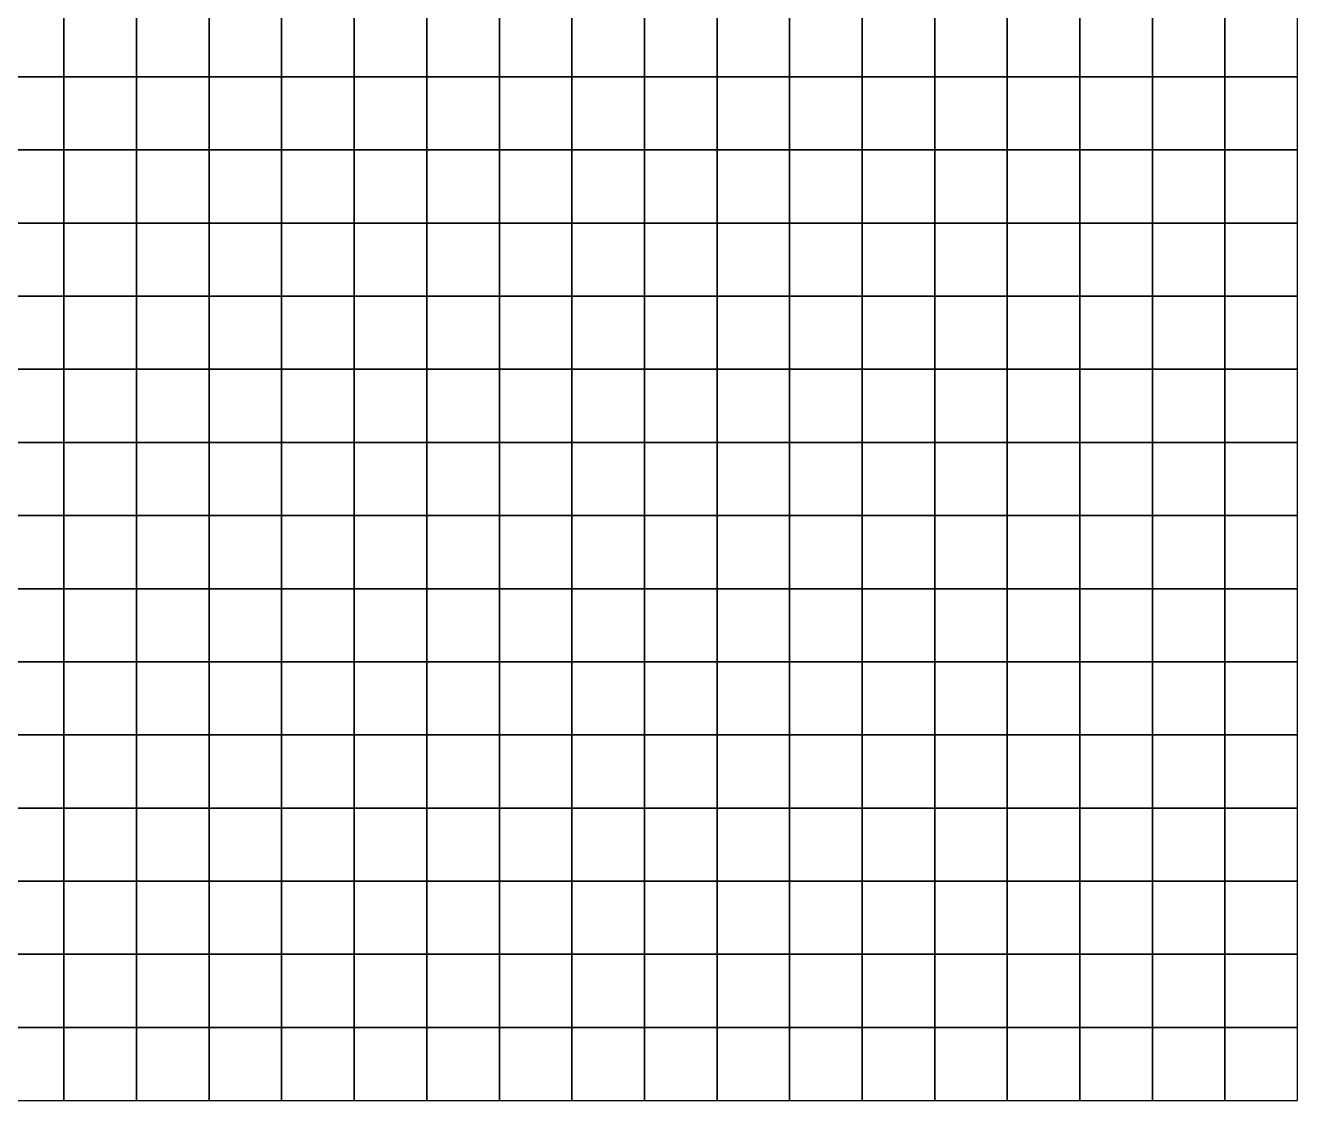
# Model space of a CAD drawing. Header units: metres. Extents: x -5 to 122, y -9 to 115.
# Drawn here: x 87.19 to 122.35, y 0.02 to 29.73 of the extents above; entities that cross this region are included whole.
import ezdxf

# ---------------------------------------------------------------- set-up
doc = ezdxf.new("R2010")
doc.units = ezdxf.units.M
doc.layers.add('terrain', color=7, linetype='Continuous')

msp = doc.modelspace()

# ---------------------------------------------------------------- linework, layer by layer
at = {"layer": 'terrain'}
for points in [[(88.252, 28.31, 1.64), (88.252, 30.331, 1.735), (86.247, 30.331, 1.835), (86.247, 28.31, 1.753)], [(90.258, 28.31, 1.525), (90.258, 30.331, 1.59), (88.252, 30.331, 1.735), (88.252, 28.31, 1.64)], [(92.264, 28.31, 1.442), (92.264, 30.331, 1.5), (90.258, 30.331, 1.59), (90.258, 28.31, 1.525)], [(94.269, 28.31, 1.368), (94.269, 30.331, 1.427), (92.264, 30.331, 1.5), (92.264, 28.31, 1.442)], [(96.275, 28.31, 1.28), (96.275, 30.331, 1.345), (94.269, 30.331, 1.427), (94.269, 28.31, 1.368)], [(98.281, 28.31, 1.285), (98.281, 30.331, 1.272), (96.275, 30.331, 1.345), (96.275, 28.31, 1.28)], [(100.287, 28.31, 1.145), (100.287, 30.331, 1.185), (98.281, 30.331, 1.272), (98.281, 28.31, 1.285)], [(102.292, 28.31, 1.11), (102.292, 30.331, 1.135), (100.287, 30.331, 1.185), (100.287, 28.31, 1.145)], [(104.298, 28.31, 1.088), (104.298, 30.331, 1.095), (102.292, 30.331, 1.135), (102.292, 28.31, 1.11)], [(106.304, 28.31, 1.075), (106.304, 30.331, 1.065), (104.298, 30.331, 1.095), (104.298, 28.31, 1.088)], [(108.31, 28.31, 1.075), (108.31, 30.331, 1.113), (106.304, 30.331, 1.065), (106.304, 28.31, 1.075)], [(110.315, 28.31, 1.067), (110.315, 30.331, 1.095), (108.31, 30.331, 1.113), (108.31, 28.31, 1.075)], [(112.321, 28.31, 1.043), (112.321, 30.331, 1.02), (110.315, 30.331, 1.095), (110.315, 28.31, 1.067)], [(114.327, 28.31, 1.048), (114.327, 30.331, 1.075), (112.321, 30.331, 1.02), (112.321, 28.31, 1.043)], [(116.332, 28.31, 0.975), (116.332, 30.331, 1.007), (114.327, 30.331, 1.075), (114.327, 28.31, 1.048)], [(118.338, 28.31, 0.958), (118.338, 30.331, 0.995), (116.332, 30.331, 1.007), (116.332, 28.31, 0.975)], [(120.344, 28.31, 0.945), (120.344, 30.331, 0.967), (118.338, 30.331, 0.995), (118.338, 28.31, 0.958)], [(122.35, 28.31, 0.903), (122.35, 30.331, 0.933), (120.344, 30.331, 0.967), (120.344, 28.31, 0.945)], [(88.252, 26.29, 1.565), (88.252, 28.31, 1.64), (86.247, 28.31, 1.753), (86.247, 26.29, 1.665)], [(90.258, 26.29, 1.442), (90.258, 28.31, 1.525), (88.252, 28.31, 1.64), (88.252, 26.29, 1.565)], [(92.264, 26.29, 1.365), (92.264, 28.31, 1.442), (90.258, 28.31, 1.525), (90.258, 26.29, 1.442)], [(94.269, 26.29, 1.255), (94.269, 28.31, 1.368), (92.264, 28.31, 1.442), (92.264, 26.29, 1.365)], [(96.275, 26.29, 1.19), (96.275, 28.31, 1.28), (94.269, 28.31, 1.368), (94.269, 26.29, 1.255)], [(98.281, 26.29, 1.16), (98.281, 28.31, 1.285), (96.275, 28.31, 1.28), (96.275, 26.29, 1.19)], [(100.287, 26.29, 1.13), (100.287, 28.31, 1.145), (98.281, 28.31, 1.285), (98.281, 26.29, 1.16)], [(102.292, 26.29, 1.093), (102.292, 28.31, 1.11), (100.287, 28.31, 1.145), (100.287, 26.29, 1.13)], [(104.298, 26.29, 1.07), (104.298, 28.31, 1.088), (102.292, 28.31, 1.11), (102.292, 26.29, 1.093)], [(106.304, 26.29, 1.067), (106.304, 28.31, 1.075), (104.298, 28.31, 1.088), (104.298, 26.29, 1.07)], [(108.31, 26.29, 1.135), (108.31, 28.31, 1.075), (106.304, 28.31, 1.075), (106.304, 26.29, 1.067)], [(110.315, 26.29, 1.058), (110.315, 28.31, 1.067), (108.31, 28.31, 1.075), (108.31, 26.29, 1.135)], [(112.321, 26.29, 1.055), (112.321, 28.31, 1.043), (110.315, 28.31, 1.067), (110.315, 26.29, 1.058)], [(114.327, 26.29, 1.062), (114.327, 28.31, 1.048), (112.321, 28.31, 1.043), (112.321, 26.29, 1.055)], [(116.332, 26.29, 0.988), (116.332, 28.31, 0.975), (114.327, 28.31, 1.048), (114.327, 26.29, 1.062)], [(118.338, 26.29, 0.955), (118.338, 28.31, 0.958), (116.332, 28.31, 0.975), (116.332, 26.29, 0.988)], [(120.344, 26.29, 0.93), (120.344, 28.31, 0.945), (118.338, 28.31, 0.958), (118.338, 26.29, 0.955)], [(122.35, 26.29, 0.912), (122.35, 28.31, 0.903), (120.344, 28.31, 0.945), (120.344, 26.29, 0.93)], [(88.252, 24.269, 1.52), (88.252, 26.29, 1.565), (86.247, 26.29, 1.665), (86.247, 24.269, 1.637)], [(90.258, 24.269, 1.388), (90.258, 26.29, 1.442), (88.252, 26.29, 1.565), (88.252, 24.269, 1.52)], [(92.264, 24.269, 1.3), (92.264, 26.29, 1.365), (90.258, 26.29, 1.442), (90.258, 24.269, 1.388)], [(94.269, 24.269, 1.217), (94.269, 26.29, 1.255), (92.264, 26.29, 1.365), (92.264, 24.269, 1.3)], [(96.275, 24.269, 1.173), (96.275, 26.29, 1.19), (94.269, 26.29, 1.255), (94.269, 24.269, 1.217)], [(98.281, 24.269, 1.118), (98.281, 26.29, 1.16), (96.275, 26.29, 1.19), (96.275, 24.269, 1.173)], [(100.287, 24.269, 1.1), (100.287, 26.29, 1.13), (98.281, 26.29, 1.16), (98.281, 24.269, 1.118)], [(102.292, 24.269, 1.05), (102.292, 26.29, 1.093), (100.287, 26.29, 1.13), (100.287, 24.269, 1.1)], [(104.298, 24.269, 1.043), (104.298, 26.29, 1.07), (102.292, 26.29, 1.093), (102.292, 24.269, 1.05)], [(106.304, 24.269, 1.06), (106.304, 26.29, 1.067), (104.298, 26.29, 1.07), (104.298, 24.269, 1.043)], [(108.31, 24.269, 1.06), (108.31, 26.29, 1.135), (106.304, 26.29, 1.067), (106.304, 24.269, 1.06)], [(110.315, 24.269, 1.04), (110.315, 26.29, 1.058), (108.31, 26.29, 1.135), (108.31, 24.269, 1.06)], [(112.321, 24.269, 1.073), (112.321, 26.29, 1.055), (110.315, 26.29, 1.058), (110.315, 24.269, 1.04)], [(114.327, 24.269, 1.058), (114.327, 26.29, 1.062), (112.321, 26.29, 1.055), (112.321, 24.269, 1.073)], [(116.332, 24.269, 0.997), (116.332, 26.29, 0.988), (114.327, 26.29, 1.062), (114.327, 24.269, 1.058)], [(118.338, 24.269, 0.978), (118.338, 26.29, 0.955), (116.332, 26.29, 0.988), (116.332, 24.269, 0.997)], [(120.344, 24.269, 0.942), (120.344, 26.29, 0.93), (118.338, 26.29, 0.955), (118.338, 24.269, 0.978)], [(122.35, 24.269, 0.927), (122.35, 26.29, 0.912), (120.344, 26.29, 0.93), (120.344, 24.269, 0.942)], [(88.252, 22.248, 1.47), (88.252, 24.269, 1.52), (86.247, 24.269, 1.637), (86.247, 22.248, 1.577)], [(90.258, 22.248, 1.308), (90.258, 24.269, 1.388), (88.252, 24.269, 1.52), (88.252, 22.248, 1.47)], [(92.264, 22.248, 1.2), (92.264, 24.269, 1.3), (90.258, 24.269, 1.388), (90.258, 22.248, 1.308)], [(94.269, 22.248, 1.162), (94.269, 24.269, 1.217), (92.264, 24.269, 1.3), (92.264, 22.248, 1.2)], [(96.275, 22.248, 1.108), (96.275, 24.269, 1.173), (94.269, 24.269, 1.217), (94.269, 22.248, 1.162)], [(98.281, 22.248, 1.067), (98.281, 24.269, 1.118), (96.275, 24.269, 1.173), (96.275, 22.248, 1.108)], [(100.287, 22.248, 1.02), (100.287, 24.269, 1.1), (98.281, 24.269, 1.118), (98.281, 22.248, 1.067)], [(102.292, 22.248, 0.987), (102.292, 24.269, 1.05), (100.287, 24.269, 1.1), (100.287, 22.248, 1.02)], [(104.298, 22.248, 0.988), (104.298, 24.269, 1.043), (102.292, 24.269, 1.05), (102.292, 22.248, 0.987)], [(106.304, 22.248, 0.978), (106.304, 24.269, 1.06), (104.298, 24.269, 1.043), (104.298, 22.248, 0.988)], [(108.31, 22.248, 0.995), (108.31, 24.269, 1.06), (106.304, 24.269, 1.06), (106.304, 22.248, 0.978)], [(110.315, 22.248, 1.005), (110.315, 24.269, 1.04), (108.31, 24.269, 1.06), (108.31, 22.248, 0.995)], [(112.321, 22.248, 1.067), (112.321, 24.269, 1.073), (110.315, 24.269, 1.04), (110.315, 22.248, 1.005)], [(114.327, 22.248, 1.037), (114.327, 24.269, 1.058), (112.321, 24.269, 1.073), (112.321, 22.248, 1.067)], [(116.332, 22.248, 1), (116.332, 24.269, 0.997), (114.327, 24.269, 1.058), (114.327, 22.248, 1.037)], [(118.338, 22.248, 0.978), (118.338, 24.269, 0.978), (116.332, 24.269, 0.997), (116.332, 22.248, 1)], [(120.344, 22.248, 0.942), (120.344, 24.269, 0.942), (118.338, 24.269, 0.978), (118.338, 22.248, 0.978)], [(122.35, 22.248, 0.97), (122.35, 24.269, 0.927), (120.344, 24.269, 0.942), (120.344, 22.248, 0.942)], [(88.252, 20.228, 1.35), (88.252, 22.248, 1.47), (86.247, 22.248, 1.577), (86.247, 20.228, 1.478)], [(90.258, 20.228, 1.2), (90.258, 22.248, 1.308), (88.252, 22.248, 1.47), (88.252, 20.228, 1.35)], [(92.264, 20.228, 1.122), (92.264, 22.248, 1.2), (90.258, 22.248, 1.308), (90.258, 20.228, 1.2)], [(94.269, 20.228, 1.095), (94.269, 22.248, 1.162), (92.264, 22.248, 1.2), (92.264, 20.228, 1.122)], [(96.275, 20.228, 1.055), (96.275, 22.248, 1.108), (94.269, 22.248, 1.162), (94.269, 20.228, 1.095)], [(98.281, 20.228, 0.99), (98.281, 22.248, 1.067), (96.275, 22.248, 1.108), (96.275, 20.228, 1.055)], [(100.287, 20.228, 0.942), (100.287, 22.248, 1.02), (98.281, 22.248, 1.067), (98.281, 20.228, 0.99)], [(102.292, 20.228, 0.952), (102.292, 22.248, 0.987), (100.287, 22.248, 1.02), (100.287, 20.228, 0.942)], [(104.298, 20.228, 0.952), (104.298, 22.248, 0.988), (102.292, 22.248, 0.987), (102.292, 20.228, 0.952)], [(106.304, 20.228, 0.93), (106.304, 22.248, 0.978), (104.298, 22.248, 0.988), (104.298, 20.228, 0.952)], [(108.31, 20.228, 0.942), (108.31, 22.248, 0.995), (106.304, 22.248, 0.978), (106.304, 20.228, 0.93)], [(110.315, 20.228, 0.963), (110.315, 22.248, 1.005), (108.31, 22.248, 0.995), (108.31, 20.228, 0.942)], [(112.321, 20.228, 0.982), (112.321, 22.248, 1.067), (110.315, 22.248, 1.005), (110.315, 20.228, 0.963)], [(114.327, 20.228, 1.015), (114.327, 22.248, 1.037), (112.321, 22.248, 1.067), (112.321, 20.228, 0.982)], [(116.332, 20.228, 1.055), (116.332, 22.248, 1), (114.327, 22.248, 1.037), (114.327, 20.228, 1.015)], [(118.338, 20.228, 0.96), (118.338, 22.248, 0.978), (116.332, 22.248, 1), (116.332, 20.228, 1.055)], [(120.344, 20.228, 0.97), (120.344, 22.248, 0.942), (118.338, 22.248, 0.978), (118.338, 20.228, 0.96)], [(122.35, 20.228, 0.963), (122.35, 22.248, 0.97), (120.344, 22.248, 0.942), (120.344, 20.228, 0.97)], [(88.252, 18.207, 1.298), (88.252, 20.228, 1.35), (86.247, 20.228, 1.478), (86.247, 18.207, 1.418)], [(90.258, 18.207, 1.155), (90.258, 20.228, 1.2), (88.252, 20.228, 1.35), (88.252, 18.207, 1.298)], [(92.264, 18.207, 1.088), (92.264, 20.228, 1.122), (90.258, 20.228, 1.2), (90.258, 18.207, 1.155)], [(94.269, 18.207, 1.045), (94.269, 20.228, 1.095), (92.264, 20.228, 1.122), (92.264, 18.207, 1.088)], [(96.275, 18.207, 0.975), (96.275, 20.228, 1.055), (94.269, 20.228, 1.095), (94.269, 18.207, 1.045)], [(98.281, 18.207, 0.93), (98.281, 20.228, 0.99), (96.275, 20.228, 1.055), (96.275, 18.207, 0.975)], [(100.287, 18.207, 0.93), (100.287, 20.228, 0.942), (98.281, 20.228, 0.99), (98.281, 18.207, 0.93)], [(102.292, 18.207, 0.93), (102.292, 20.228, 0.952), (100.287, 20.228, 0.942), (100.287, 18.207, 0.93)], [(104.298, 18.207, 0.925), (104.298, 20.228, 0.952), (102.292, 20.228, 0.952), (102.292, 18.207, 0.93)], [(106.304, 18.207, 0.923), (106.304, 20.228, 0.93), (104.298, 20.228, 0.952), (104.298, 18.207, 0.925)], [(108.31, 18.207, 0.92), (108.31, 20.228, 0.942), (106.304, 20.228, 0.93), (106.304, 18.207, 0.923)], [(110.315, 18.207, 0.925), (110.315, 20.228, 0.963), (108.31, 20.228, 0.942), (108.31, 18.207, 0.92)], [(112.321, 18.207, 0.963), (112.321, 20.228, 0.982), (110.315, 20.228, 0.963), (110.315, 18.207, 0.925)], [(114.327, 18.207, 0.985), (114.327, 20.228, 1.015), (112.321, 20.228, 0.982), (112.321, 18.207, 0.963)], [(116.332, 18.207, 1.067), (116.332, 20.228, 1.055), (114.327, 20.228, 1.015), (114.327, 18.207, 0.985)], [(118.338, 18.207, 0.967), (118.338, 20.228, 0.96), (116.332, 20.228, 1.055), (116.332, 18.207, 1.067)], [(120.344, 18.207, 0.98), (120.344, 20.228, 0.97), (118.338, 20.228, 0.96), (118.338, 18.207, 0.967)], [(122.35, 18.207, 0.973), (122.35, 20.228, 0.963), (120.344, 20.228, 0.97), (120.344, 18.207, 0.98)], [(88.252, 16.186, 1.295), (88.252, 18.207, 1.298), (86.247, 18.207, 1.418), (86.247, 16.186, 1.348)], [(90.258, 16.186, 1.11), (90.258, 18.207, 1.155), (88.252, 18.207, 1.298), (88.252, 16.186, 1.295)], [(92.264, 16.186, 1.048), (92.264, 18.207, 1.088), (90.258, 18.207, 1.155), (90.258, 16.186, 1.11)], [(94.269, 16.186, 0.987), (94.269, 18.207, 1.045), (92.264, 18.207, 1.088), (92.264, 16.186, 1.048)], [(96.275, 16.186, 0.93), (96.275, 18.207, 0.975), (94.269, 18.207, 1.045), (94.269, 16.186, 0.987)], [(98.281, 16.186, 0.893), (98.281, 18.207, 0.93), (96.275, 18.207, 0.975), (96.275, 16.186, 0.93)], [(100.287, 16.186, 0.925), (100.287, 18.207, 0.93), (98.281, 18.207, 0.93), (98.281, 16.186, 0.893)], [(102.292, 16.186, 0.92), (102.292, 18.207, 0.93), (100.287, 18.207, 0.93), (100.287, 16.186, 0.925)], [(104.298, 16.186, 0.877), (104.298, 18.207, 0.925), (102.292, 18.207, 0.93), (102.292, 16.186, 0.92)], [(106.304, 16.186, 0.868), (106.304, 18.207, 0.923), (104.298, 18.207, 0.925), (104.298, 16.186, 0.877)], [(108.31, 16.186, 0.857), (108.31, 18.207, 0.92), (106.304, 18.207, 0.923), (106.304, 16.186, 0.868)], [(110.315, 16.186, 0.863), (110.315, 18.207, 0.925), (108.31, 18.207, 0.92), (108.31, 16.186, 0.857)], [(112.321, 16.186, 0.927), (112.321, 18.207, 0.963), (110.315, 18.207, 0.925), (110.315, 16.186, 0.863)], [(114.327, 16.186, 1.005), (114.327, 18.207, 0.985), (112.321, 18.207, 0.963), (112.321, 16.186, 0.927)], [(116.332, 16.186, 1.08), (116.332, 18.207, 1.067), (114.327, 18.207, 0.985), (114.327, 16.186, 1.005)], [(118.338, 16.186, 0.912), (118.338, 18.207, 0.967), (116.332, 18.207, 1.067), (116.332, 16.186, 1.08)], [(120.344, 16.186, 1.005), (120.344, 18.207, 0.98), (118.338, 18.207, 0.967), (118.338, 16.186, 0.912)], [(122.35, 16.186, 0.97), (122.35, 18.207, 0.973), (120.344, 18.207, 0.98), (120.344, 16.186, 1.005)], [(88.252, 14.166, 1.217), (88.252, 16.186, 1.295), (86.247, 16.186, 1.348), (86.247, 14.166, 1.283)], [(90.258, 14.166, 1.07), (90.258, 16.186, 1.11), (88.252, 16.186, 1.295), (88.252, 14.166, 1.217)], [(92.264, 14.166, 1.01), (92.264, 16.186, 1.048), (90.258, 16.186, 1.11), (90.258, 14.166, 1.07)], [(94.269, 14.166, 0.95), (94.269, 16.186, 0.987), (92.264, 16.186, 1.048), (92.264, 14.166, 1.01)], [(96.275, 14.166, 0.89), (96.275, 16.186, 0.93), (94.269, 16.186, 0.987), (94.269, 14.166, 0.95)], [(98.281, 14.166, 0.878), (98.281, 16.186, 0.893), (96.275, 16.186, 0.93), (96.275, 14.166, 0.89)], [(100.287, 14.166, 0.875), (100.287, 16.186, 0.925), (98.281, 16.186, 0.893), (98.281, 14.166, 0.878)], [(102.292, 14.166, 0.868), (102.292, 16.186, 0.92), (100.287, 16.186, 0.925), (100.287, 14.166, 0.875)], [(104.298, 14.166, 0.84), (104.298, 16.186, 0.877), (102.292, 16.186, 0.92), (102.292, 14.166, 0.868)], [(106.304, 14.166, 0.835), (106.304, 16.186, 0.868), (104.298, 16.186, 0.877), (104.298, 14.166, 0.84)], [(108.31, 14.166, 0.85), (108.31, 16.186, 0.857), (106.304, 16.186, 0.868), (106.304, 14.166, 0.835)], [(110.315, 14.166, 0.865), (110.315, 16.186, 0.863), (108.31, 16.186, 0.857), (108.31, 14.166, 0.85)], [(112.321, 14.166, 0.863), (112.321, 16.186, 0.927), (110.315, 16.186, 0.863), (110.315, 14.166, 0.865)], [(114.327, 14.166, 0.957), (114.327, 16.186, 1.005), (112.321, 16.186, 0.927), (112.321, 14.166, 0.863)], [(116.332, 14.166, 1.045), (116.332, 16.186, 1.08), (114.327, 16.186, 1.005), (114.327, 14.166, 0.957)], [(118.338, 14.166, 0.948), (118.338, 16.186, 0.912), (116.332, 16.186, 1.08), (116.332, 14.166, 1.045)], [(120.344, 14.166, 0.918), (120.344, 16.186, 1.005), (118.338, 16.186, 0.912), (118.338, 14.166, 0.948)], [(122.35, 14.166, 0.875), (122.35, 16.186, 0.97), (120.344, 16.186, 1.005), (120.344, 14.166, 0.918)], [(88.252, 12.145, 1.118), (88.252, 14.166, 1.217), (86.247, 14.166, 1.283), (86.247, 12.145, 1.257)], [(90.258, 12.145, 1.01), (90.258, 14.166, 1.07), (88.252, 14.166, 1.217), (88.252, 12.145, 1.118)], [(92.264, 12.145, 0.948), (92.264, 14.166, 1.01), (90.258, 14.166, 1.07), (90.258, 12.145, 1.01)], [(94.269, 12.145, 0.945), (94.269, 14.166, 0.95), (92.264, 14.166, 1.01), (92.264, 12.145, 0.948)], [(96.275, 12.145, 0.878), (96.275, 14.166, 0.89), (94.269, 14.166, 0.95), (94.269, 12.145, 0.945)], [(98.281, 12.145, 0.848), (98.281, 14.166, 0.878), (96.275, 14.166, 0.89), (96.275, 12.145, 0.878)], [(100.287, 12.145, 0.825), (100.287, 14.166, 0.875), (98.281, 14.166, 0.878), (98.281, 12.145, 0.848)], [(102.292, 12.145, 0.823), (102.292, 14.166, 0.868), (100.287, 14.166, 0.875), (100.287, 12.145, 0.825)], [(104.298, 12.145, 0.805), (104.298, 14.166, 0.84), (102.292, 14.166, 0.868), (102.292, 12.145, 0.823)], [(106.304, 12.145, 0.815), (106.304, 14.166, 0.835), (104.298, 14.166, 0.84), (104.298, 12.145, 0.805)], [(108.31, 12.145, 0.83), (108.31, 14.166, 0.85), (106.304, 14.166, 0.835), (106.304, 12.145, 0.815)], [(110.315, 12.145, 0.865), (110.315, 14.166, 0.865), (108.31, 14.166, 0.85), (108.31, 12.145, 0.83)], [(112.321, 12.145, 0.96), (112.321, 14.166, 0.863), (110.315, 14.166, 0.865), (110.315, 12.145, 0.865)], [(114.327, 12.145, 0.98), (114.327, 14.166, 0.957), (112.321, 14.166, 0.863), (112.321, 12.145, 0.96)], [(116.332, 12.145, 0.945), (116.332, 14.166, 1.045), (114.327, 14.166, 0.957), (114.327, 12.145, 0.98)], [(118.338, 12.145, 0.903), (118.338, 14.166, 0.948), (116.332, 14.166, 1.045), (116.332, 12.145, 0.945)], [(120.344, 12.145, 0.875), (120.344, 14.166, 0.918), (118.338, 14.166, 0.948), (118.338, 12.145, 0.903)], [(122.35, 12.145, 0.857), (122.35, 14.166, 0.875), (120.344, 14.166, 0.918), (120.344, 12.145, 0.875)], [(88.252, 10.124, 1.07), (88.252, 12.145, 1.118), (86.247, 12.145, 1.257), (86.247, 10.124, 1.143)], [(90.258, 10.124, 0.978), (90.258, 12.145, 1.01), (88.252, 12.145, 1.118), (88.252, 10.124, 1.07)], [(92.264, 10.124, 0.88), (92.264, 12.145, 0.948), (90.258, 12.145, 1.01), (90.258, 10.124, 0.978)], [(94.269, 10.124, 0.875), (94.269, 12.145, 0.945), (92.264, 12.145, 0.948), (92.264, 10.124, 0.88)], [(96.275, 10.124, 0.85), (96.275, 12.145, 0.878), (94.269, 12.145, 0.945), (94.269, 10.124, 0.875)], [(98.281, 10.124, 0.86), (98.281, 12.145, 0.848), (96.275, 12.145, 0.878), (96.275, 10.124, 0.85)], [(100.287, 10.124, 0.838), (100.287, 12.145, 0.825), (98.281, 12.145, 0.848), (98.281, 10.124, 0.86)], [(102.292, 10.124, 0.81), (102.292, 12.145, 0.823), (100.287, 12.145, 0.825), (100.287, 10.124, 0.838)], [(104.298, 10.124, 0.787), (104.298, 12.145, 0.805), (102.292, 12.145, 0.823), (102.292, 10.124, 0.81)], [(106.304, 10.124, 0.805), (106.304, 12.145, 0.815), (104.298, 12.145, 0.805), (104.298, 10.124, 0.787)], [(108.31, 10.124, 0.965), (108.31, 12.145, 0.83), (106.304, 12.145, 0.815), (106.304, 10.124, 0.805)], [(110.315, 10.124, 0.912), (110.315, 12.145, 0.865), (108.31, 12.145, 0.83), (108.31, 10.124, 0.965)], [(112.321, 10.124, 0.93), (112.321, 12.145, 0.96), (110.315, 12.145, 0.865), (110.315, 10.124, 0.912)], [(114.327, 10.124, 0.893), (114.327, 12.145, 0.98), (112.321, 12.145, 0.96), (112.321, 10.124, 0.93)], [(116.332, 10.124, 0.865), (116.332, 12.145, 0.945), (114.327, 12.145, 0.98), (114.327, 10.124, 0.893)], [(118.338, 10.124, 0.848), (118.338, 12.145, 0.903), (116.332, 12.145, 0.945), (116.332, 10.124, 0.865)], [(120.344, 10.124, 0.853), (120.344, 12.145, 0.875), (118.338, 12.145, 0.903), (118.338, 10.124, 0.848)], [(122.35, 10.124, 0.843), (122.35, 12.145, 0.857), (120.344, 12.145, 0.875), (120.344, 10.124, 0.853)], [(88.252, 8.103, 1.005), (88.252, 10.124, 1.07), (86.247, 10.124, 1.143), (86.247, 8.103, 0.952)], [(90.258, 8.103, 0.915), (90.258, 10.124, 0.978), (88.252, 10.124, 1.07), (88.252, 8.103, 1.005)], [(92.264, 8.103, 0.878), (92.264, 10.124, 0.88), (90.258, 10.124, 0.978), (90.258, 8.103, 0.915)], [(94.269, 8.103, 0.86), (94.269, 10.124, 0.875), (92.264, 10.124, 0.88), (92.264, 8.103, 0.878)], [(96.275, 8.103, 0.845), (96.275, 10.124, 0.85), (94.269, 10.124, 0.875), (94.269, 8.103, 0.86)], [(98.281, 8.103, 0.823), (98.281, 10.124, 0.86), (96.275, 10.124, 0.85), (96.275, 8.103, 0.845)], [(100.287, 8.103, 0.833), (100.287, 10.124, 0.838), (98.281, 10.124, 0.86), (98.281, 8.103, 0.823)], [(102.292, 8.103, 0.815), (102.292, 10.124, 0.81), (100.287, 10.124, 0.838), (100.287, 8.103, 0.833)], [(104.298, 8.103, 0.923), (104.298, 10.124, 0.787), (102.292, 10.124, 0.81), (102.292, 8.103, 0.815)], [(106.304, 8.103, 0.895), (106.304, 10.124, 0.805), (104.298, 10.124, 0.787), (104.298, 8.103, 0.923)], [(108.31, 8.103, 0.895), (108.31, 10.124, 0.965), (106.304, 10.124, 0.805), (106.304, 8.103, 0.895)], [(110.315, 8.103, 0.848), (110.315, 10.124, 0.912), (108.31, 10.124, 0.965), (108.31, 8.103, 0.895)], [(112.321, 8.103, 0.845), (112.321, 10.124, 0.93), (110.315, 10.124, 0.912), (110.315, 8.103, 0.848)], [(114.327, 8.103, 0.82), (114.327, 10.124, 0.893), (112.321, 10.124, 0.93), (112.321, 8.103, 0.845)], [(116.332, 8.103, 0.8), (116.332, 10.124, 0.865), (114.327, 10.124, 0.893), (114.327, 8.103, 0.82)], [(118.338, 8.103, 0.827), (118.338, 10.124, 0.848), (116.332, 10.124, 0.865), (116.332, 8.103, 0.8)], [(120.344, 8.103, 0.835), (120.344, 10.124, 0.853), (118.338, 10.124, 0.848), (118.338, 8.103, 0.827)], [(122.35, 8.103, 0.82), (122.35, 10.124, 0.843), (120.344, 10.124, 0.853), (120.344, 8.103, 0.835)], [(88.252, 6.083, 0.965), (88.252, 8.103, 1.005), (86.247, 8.103, 0.952), (86.247, 6.083, 0.933)], [(90.258, 6.083, 0.925), (90.258, 8.103, 0.915), (88.252, 8.103, 1.005), (88.252, 6.083, 0.965)], [(92.264, 6.083, 0.905), (92.264, 8.103, 0.878), (90.258, 8.103, 0.915), (90.258, 6.083, 0.925)], [(94.269, 6.083, 0.862), (94.269, 8.103, 0.86), (92.264, 8.103, 0.878), (92.264, 6.083, 0.905)], [(96.275, 6.083, 0.81), (96.275, 8.103, 0.845), (94.269, 8.103, 0.86), (94.269, 6.083, 0.862)], [(98.281, 6.083, 0.815), (98.281, 8.103, 0.823), (96.275, 8.103, 0.845), (96.275, 6.083, 0.81)], [(100.287, 6.083, 0.905), (100.287, 8.103, 0.833), (98.281, 8.103, 0.823), (98.281, 6.083, 0.815)], [(102.292, 6.083, 0.963), (102.292, 8.103, 0.815), (100.287, 8.103, 0.833), (100.287, 6.083, 0.905)], [(104.298, 6.083, 0.903), (104.298, 8.103, 0.923), (102.292, 8.103, 0.815), (102.292, 6.083, 0.963)], [(106.304, 6.083, 0.895), (106.304, 8.103, 0.895), (104.298, 8.103, 0.923), (104.298, 6.083, 0.903)], [(108.31, 6.083, 0.843), (108.31, 8.103, 0.895), (106.304, 8.103, 0.895), (106.304, 6.083, 0.895)], [(110.315, 6.083, 0.805), (110.315, 8.103, 0.848), (108.31, 8.103, 0.895), (108.31, 6.083, 0.843)], [(112.321, 6.083, 0.793), (112.321, 8.103, 0.845), (110.315, 8.103, 0.848), (110.315, 6.083, 0.805)], [(114.327, 6.083, 0.777), (114.327, 8.103, 0.82), (112.321, 8.103, 0.845), (112.321, 6.083, 0.793)], [(116.332, 6.083, 0.805), (116.332, 8.103, 0.8), (114.327, 8.103, 0.82), (114.327, 6.083, 0.777)], [(118.338, 6.083, 0.805), (118.338, 8.103, 0.827), (116.332, 8.103, 0.8), (116.332, 6.083, 0.805)], [(120.344, 6.083, 0.827), (120.344, 8.103, 0.835), (118.338, 8.103, 0.827), (118.338, 6.083, 0.805)], [(122.35, 6.083, 0.793), (122.35, 8.103, 0.82), (120.344, 8.103, 0.835), (120.344, 6.083, 0.827)], [(88.252, 4.062, 0.987), (88.252, 6.083, 0.965), (86.247, 6.083, 0.933), (86.247, 4.062, 0.983)], [(90.258, 4.062, 0.967), (90.258, 6.083, 0.925), (88.252, 6.083, 0.965), (88.252, 4.062, 0.987)], [(92.264, 4.062, 0.935), (92.264, 6.083, 0.905), (90.258, 6.083, 0.925), (90.258, 4.062, 0.967)], [(94.269, 4.062, 0.912), (94.269, 6.083, 0.862), (92.264, 6.083, 0.905), (92.264, 4.062, 0.935)], [(96.275, 4.062, 0.95), (96.275, 6.083, 0.81), (94.269, 6.083, 0.862), (94.269, 4.062, 0.912)], [(98.281, 4.062, 0.967), (98.281, 6.083, 0.815), (96.275, 6.083, 0.81), (96.275, 4.062, 0.95)], [(100.287, 4.062, 0.99), (100.287, 6.083, 0.905), (98.281, 6.083, 0.815), (98.281, 4.062, 0.967)], [(102.292, 4.062, 0.903), (102.292, 6.083, 0.963), (100.287, 6.083, 0.905), (100.287, 4.062, 0.99)], [(104.298, 4.062, 0.842), (104.298, 6.083, 0.903), (102.292, 6.083, 0.963), (102.292, 4.062, 0.903)], [(106.304, 4.062, 0.833), (106.304, 6.083, 0.895), (104.298, 6.083, 0.903), (104.298, 4.062, 0.842)], [(108.31, 4.062, 0.823), (108.31, 6.083, 0.843), (106.304, 6.083, 0.895), (106.304, 4.062, 0.833)], [(110.315, 4.062, 0.787), (110.315, 6.083, 0.805), (108.31, 6.083, 0.843), (108.31, 4.062, 0.823)], [(112.321, 4.062, 0.77), (112.321, 6.083, 0.793), (110.315, 6.083, 0.805), (110.315, 4.062, 0.787)], [(114.327, 4.062, 0.775), (114.327, 6.083, 0.777), (112.321, 6.083, 0.793), (112.321, 4.062, 0.77)], [(116.332, 4.062, 0.805), (116.332, 6.083, 0.805), (114.327, 6.083, 0.777), (114.327, 4.062, 0.775)], [(118.338, 4.062, 0.805), (118.338, 6.083, 0.805), (116.332, 6.083, 0.805), (116.332, 4.062, 0.805)], [(120.344, 4.062, 0.793), (120.344, 6.083, 0.827), (118.338, 6.083, 0.805), (118.338, 4.062, 0.805)], [(122.35, 4.062, 0.772), (122.35, 6.083, 0.793), (120.344, 6.083, 0.827), (120.344, 4.062, 0.793)], [(88.252, 2.041, 1.007), (88.252, 4.062, 0.987), (86.247, 4.062, 0.983), (86.247, 2.041, 1.043)], [(90.258, 2.041, 0.973), (90.258, 4.062, 0.967), (88.252, 4.062, 0.987), (88.252, 2.041, 1.007)], [(92.264, 2.041, 0.945), (92.264, 4.062, 0.935), (90.258, 4.062, 0.967), (90.258, 2.041, 0.973)], [(94.269, 2.041, 0.915), (94.269, 4.062, 0.912), (92.264, 4.062, 0.935), (92.264, 2.041, 0.945)], [(96.275, 2.041, 0.92), (96.275, 4.062, 0.95), (94.269, 4.062, 0.912), (94.269, 2.041, 0.915)], [(98.281, 2.041, 1.097), (98.281, 4.062, 0.967), (96.275, 4.062, 0.95), (96.275, 2.041, 0.92)], [(100.287, 2.041, 0.905), (100.287, 4.062, 0.99), (98.281, 4.062, 0.967), (98.281, 2.041, 1.097)], [(102.292, 2.041, 0.868), (102.292, 4.062, 0.903), (100.287, 4.062, 0.99), (100.287, 2.041, 0.905)], [(104.298, 2.041, 0.833), (104.298, 4.062, 0.842), (102.292, 4.062, 0.903), (102.292, 2.041, 0.868)], [(106.304, 2.041, 0.827), (106.304, 4.062, 0.833), (104.298, 4.062, 0.842), (104.298, 2.041, 0.833)], [(108.31, 2.041, 0.793), (108.31, 4.062, 0.823), (106.304, 4.062, 0.833), (106.304, 2.041, 0.827)], [(110.315, 2.041, 0.775), (110.315, 4.062, 0.787), (108.31, 4.062, 0.823), (108.31, 2.041, 0.793)], [(112.321, 2.041, 0.768), (112.321, 4.062, 0.77), (110.315, 4.062, 0.787), (110.315, 2.041, 0.775)], [(114.327, 2.041, 0.775), (114.327, 4.062, 0.775), (112.321, 4.062, 0.77), (112.321, 2.041, 0.768)], [(116.332, 2.041, 0.793), (116.332, 4.062, 0.805), (114.327, 4.062, 0.775), (114.327, 2.041, 0.775)], [(118.338, 2.041, 0.78), (118.338, 4.062, 0.805), (116.332, 4.062, 0.805), (116.332, 2.041, 0.793)], [(120.344, 2.041, 0.768), (120.344, 4.062, 0.793), (118.338, 4.062, 0.805), (118.338, 2.041, 0.78)], [(122.35, 2.041, 0.722), (122.35, 4.062, 0.772), (120.344, 4.062, 0.793), (120.344, 2.041, 0.768)], [(88.252, 0.021, 1.04), (88.252, 2.041, 1.007), (86.247, 2.041, 1.043), (86.247, 0.021, 1.018)], [(90.258, 0.021, 1.02), (90.258, 2.041, 0.973), (88.252, 2.041, 1.007), (88.252, 0.021, 1.04)], [(92.264, 0.021, 0.99), (92.264, 2.041, 0.945), (90.258, 2.041, 0.973), (90.258, 0.021, 1.02)], [(94.269, 0.021, 0.957), (94.269, 2.041, 0.915), (92.264, 2.041, 0.945), (92.264, 0.021, 0.99)], [(96.275, 0.021, 0.915), (96.275, 2.041, 0.92), (94.269, 2.041, 0.915), (94.269, 0.021, 0.957)], [(98.281, 0.021, 0.975), (98.281, 2.041, 1.097), (96.275, 2.041, 0.92), (96.275, 0.021, 0.915)], [(100.287, 0.021, 0.933), (100.287, 2.041, 0.905), (98.281, 2.041, 1.097), (98.281, 0.021, 0.975)], [(102.292, 0.021, 0.838), (102.292, 2.041, 0.868), (100.287, 2.041, 0.905), (100.287, 0.021, 0.933)], [(104.298, 0.021, 0.805), (104.298, 2.041, 0.833), (102.292, 2.041, 0.868), (102.292, 0.021, 0.838)], [(106.304, 0.021, 0.795), (106.304, 2.041, 0.827), (104.298, 2.041, 0.833), (104.298, 0.021, 0.805)], [(108.31, 0.021, 0.752), (108.31, 2.041, 0.793), (106.304, 2.041, 0.827), (106.304, 0.021, 0.795)], [(110.315, 0.021, 0.755), (110.315, 2.041, 0.775), (108.31, 2.041, 0.793), (108.31, 0.021, 0.752)], [(112.321, 0.021, 0.767), (112.321, 2.041, 0.768), (110.315, 2.041, 0.775), (110.315, 0.021, 0.755)], [(114.327, 0.021, 0.768), (114.327, 2.041, 0.775), (112.321, 2.041, 0.768), (112.321, 0.021, 0.767)], [(116.332, 0.021, 0.777), (116.332, 2.041, 0.793), (114.327, 2.041, 0.775), (114.327, 0.021, 0.768)], [(118.338, 0.021, 0.765), (118.338, 2.041, 0.78), (116.332, 2.041, 0.793), (116.332, 0.021, 0.777)], [(120.344, 0.021, 0.743), (120.344, 2.041, 0.768), (118.338, 2.041, 0.78), (118.338, 0.021, 0.765)], [(122.35, 0.021, 0.732), (122.35, 2.041, 0.722), (120.344, 2.041, 0.768), (120.344, 0.021, 0.743)]]:
    msp.add_3dface(points, dxfattribs=at)

doc.saveas('drawing.dxf')
